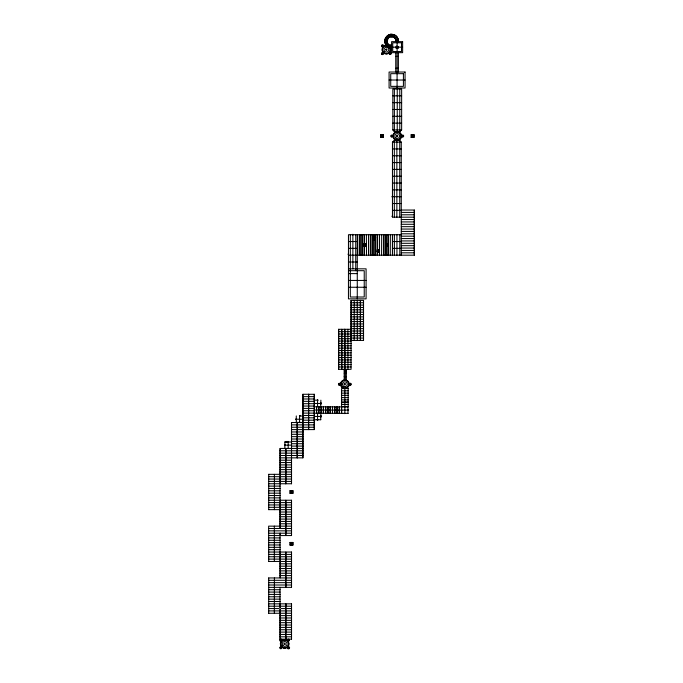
<?xml version="1.0" encoding="UTF-8"?>
<svg xmlns="http://www.w3.org/2000/svg" width="683" height="683" viewBox="0 0 683 683"><rect width="100%" height="100%" fill="white"/><g stroke="black" fill="none" stroke-linecap="round" stroke-linejoin="round"><path stroke-width="1.02" d="M391.701 36.447L390.659 36.609A4.636 4.55 44.9 0 0 387.423 39.136C387.184 41.381 387.474 41.125 386.587 42.491A5.251 5.216 -41.1 0 0 390.369 46.828C392.136 46.265 391.513 49.739 389.873 48.186A6.77 6.719 -41.1 0 1 384.999 42.594L385.562 39.896M392.213 34.517C390.565 41.654 393.118 32.058 390.309 34.372A6.821 6.702 44.9 0 0 385.554 38.094C382.318 40.502 387.611 42.551 387.432 40.032M386.604 41.057L386.621 40.109A5.054 4.969 44.9 0 1 390.514 36.25L391.461 36.216M386.279 41.065L386.313 40.066A5.362 5.259 44.9 0 1 390.437 35.977L391.453 35.917M364.141 246.187L364.048 244.651A1.528 1.383 -90 0 0 364.005 244.096L364.167 244.121M385.528 42.406C384.76 40.869 385.238 40.297 385.852 38.103M320.694 406.769L320.873 400.17M320.694 419.738L320.873 413.138M347.989 413.377L347.989 406.769M387.432 41.432L387.381 42.295A4.38 4.346 -41.1 0 0 390.531 45.906L391.342 45.974L391.41 46.982M387.449 41.39L387.406 42.261A4.329 4.303 -41.1 0 0 390.522 45.838L391.342 45.974M396.345 41.654C395.67 41.168 396.106 41.637 396.131 40.297A4.619 4.585 -41.1 0 0 392.81 36.489M352.659 234.721L352.872 234.26L353.094 234.721M352.752 234.474L352.317 234.721M385.571 39.563C384.973 43.37 385.016 37.454 385.058 40.826M395.927 41.014L395.978 40.348A4.431 4.405 -41.1 0 0 392.785 36.686L391.965 36.609L392.819 36.822A4.363 4.329 -41.1 0 1 395.961 40.425C394.637 42.542 399.427 41.211 397.924 41.663M385.238 40.792L385.34 39.554M364.235 246.264L364.176 245.82M366.139 246.256L366.259 243.848M366.242 245.829L366.267 244.027L364.824 243.771A0.939 0.854 -90 0 1 364.321 243.754L364.013 245.837L366.165 245.837M374.301 239.511C377.938 232.809 373.285 244.36 372.935 238.008A1.528 1.383 -90 0 0 372.892 237.453L373.225 237.24M377.238 251.788C378.194 254.102 381.677 249.483 378.058 249.722A0.939 0.854 -90 0 1 377.554 249.696L377.229 250.038A1.528 1.383 -90 0 1 377.272 250.593L377.255 251.745L377.571 250.012M387.918 246.136L385.921 246.187L386.185 245.82M386.091 246.196L386.177 243.694A0.939 0.854 -90 0 0 386.74 243.763L388.072 244.062M387.859 246L387.901 246.162M388.132 245.829L388.14 244.07L388.217 245.991M346.127 370.109L344.702 369.973L345.871 369.973L346.102 371.475M398.078 46.564C393.604 45.334 400.195 47.195 397.839 47.947M398.172 48.143L396.217 48.177M339.946 384.23L339.69 384.666M390.719 53.641L390.591 53.154M349.79 384.23L350.157 383.744M391.316 136.037L391.948 135.55M402.065 136.037C404.72 134.986 400.972 137.155 402.919 136.472M390.855 36.523L390.83 36.669A4.405 4.329 44.9 0 0 387.722 39.144M391.982 34.534L391.735 36.532M292.537 544.744L290.463 544.821L290.634 542.797M380.918 136.899L382.958 137.052L382.839 135.2M413.377 136.933L411.704 136.933M364.193 244.548L364.133 245.12A1.101 0.999 -90 0 0 365.004 246.059L365.294 246.051A1.101 0.999 -90 0 0 366.148 245.095L366.114 244.804A1.101 0.999 -90 0 0 365.277 243.865L364.167 245.12A1.101 0.999 -90 0 0 365.038 246.059M373.9 237.232L373.055 238.478A1.101 0.999 -90 0 0 373.925 239.417L374.182 239.417A1.101 0.999 -90 0 0 375.035 238.452L375.001 238.171A1.101 0.999 -90 0 0 374.164 237.232L373.866 237.232M377.358 250.772L378.502 249.816A1.101 0.999 -90 0 1 379.372 250.755L379.372 251.045A1.101 0.999 -90 0 1 378.527 252.001L378.228 252.001A1.101 0.999 -90 0 1 377.392 251.062L377.46 250.499M386.928 243.857L386.04 245.103M386.143 244.54L386.074 245.103A1.101 0.999 -90 0 0 386.945 246.042L387.201 246.042A1.101 0.999 -90 0 0 388.055 245.077L388.021 244.796A1.101 0.999 -90 0 0 387.184 243.857L386.894 243.857M385.955 245.735L385.955 244.634A1.528 1.383 -90 0 0 385.912 244.079L385.912 244.079M396.2 46.598L396.208 47.955L396.234 47.033A1.187 1.187 0 0 0 396.2 46.598L396.447 46.359M398.121 47.947L398.112 46.589L398.087 47.025M392.016 34.466L393.425 34.492A6.736 6.693 -41.1 0 1 398.274 40.058L398.3 41.543L396.097 41.595M390.616 36.754L391.666 36.515M387.739 39.085L387.44 40.946M379.296 249.594L379.219 251.788M386.305 246.059L386.749 246.145M346.085 370.186L346.008 371.603M382.13 53.257L382.13 53.761M390.667 46.094L390.232 45.334M390.753 46.137L390.232 45.24L389.711 46.137M389.797 53.257L390.232 54.017M391.299 135.738C392.042 138.043 392.554 134.628 391.564 135.601M403.098 136.284L402.415 135.601M281.191 639.74L280.346 640.227M283.855 643.719L284.452 643.121M288.021 647.646L288.508 647.271M391.444 46.077L391.35 48.186M299.385 415.606L300.127 415.93L299.461 415.751M383.291 134.679L381.934 136.199L380.585 134.679L383.291 134.679L383.291 137.385L380.585 137.385L380.585 134.679M413.898 134.679L411.192 137.385L411.192 134.679L413.898 134.679L413.898 137.385L411.192 137.385M290.13 493.348L292.836 490.642L290.13 490.642L290.13 493.348L292.836 493.348L292.836 490.642M379.142 249.756L377.229 249.705M386.296 243.865L385.861 243.985L387.91 243.72M397.446 48.194L396.208 48.237M288.149 639.74L288.755 639.664M382.429 45.351C381.899 48.041 383.786 43.891 382.13 46.094M392.255 136.284L391.333 136.165M339.007 383.983C341.38 383.112 338.316 386.219 339.135 383.709M349.935 383.872L349.713 384.384L350.422 384.717M281.268 640.355C278.715 640.987 282.31 638.315 280.986 640.68M280.833 647.271L280.346 647.902L281.089 648.21M380.585 137.385L381.874 136.096L383.291 137.385M290.13 545.154L291.419 543.864L292.836 545.154L292.836 542.447L290.13 542.447L290.13 545.154L292.836 545.154M291.547 543.864L292.836 542.447M399.786 131.691L401.638 129.949L401.638 89.012L392.836 89.012L392.836 129.949L394.373 131.691L399.786 131.691L399.786 89.012M414.359 217.168L392.46 217.168L392.46 142.124L394.322 140.382L399.734 140.382L401.262 142.124L401.262 255.186M364.005 243.754L365.9 243.729M372.927 237.146L373.149 237.095A0.939 0.854 -90 0 0 373.712 237.138L375.155 237.266M372.867 239.511L373.345 239.511L373.012 239.195M387.824 245.82L387.329 246.136M390.889 36.703L391.624 36.669M396.447 48.271L396.917 48.203M344.667 370.015L344.411 370.169A1.024 1.024 0 0 1 344.463 370.562C343.447 372.303 347.673 371.339 344.676 371.415M382.207 46.196L382.915 46.196M389.984 53.078C389.122 55.212 391.931 52.847 390.104 53.026M349.867 383.803C351.241 382.898 350.951 385.75 349.773 384.529M374.984 237.462L372.961 237.121L372.901 239.204M365.414 246.153L366.045 246.179M378.689 252.087L379.526 251.907M397.924 41.211L398.42 41.108L397.916 40.963M288.346 639.519C286.851 641.593 290.634 639.766 288.252 639.664M382.813 46.273L382.309 46.273M348.168 410.278L348.62 410.073L348.168 409.843M382.565 53.009C380.866 55.938 384.512 52.668 382.813 53.078M387.056 41.287L386.868 41.014M288.636 648.261L288.004 647.774M385.81 38.086A6.634 6.514 44.9 0 1 390.437 34.474L391.957 34.398M396.097 40.98L396.627 40.937M397.882 41.432L398.36 41.339L397.882 41.202M385.511 41.006L384.981 41.134L386.979 41.031M296.277 422.359L301.229 422.444M284.879 442.012L291.487 442.012M384.922 41.381L386.595 41.543M373.225 239.562L374.805 239.554M365.917 246.187L364.338 246.196L364.842 246.153M386.254 246.187L387.824 246.179M379.193 252.181L377.571 252.147L378.066 252.104M391.598 47.161L402.629 47.161M395.747 56.407L398.394 56.407M395.747 68.291L398.394 68.291M389.079 80.022L405.062 80.022M392.836 95.833L401.638 95.833M392.836 102.655L401.638 102.655M392.836 109.476L401.638 109.476M392.836 116.298L401.638 116.298M392.836 123.119L401.638 123.119M392.836 129.949L401.638 129.949M412.481 136.096L413.898 137.385M380.687 137.283L383.189 137.283L383.189 134.782M411.294 137.283L413.796 137.283L413.796 134.782M392.46 142.124L401.262 142.124M392.46 148.945L401.262 148.945M392.46 155.767L401.262 155.767M392.46 162.588L401.262 162.588M392.46 169.41L401.262 169.41M392.46 176.231L401.262 176.231M392.46 183.053L401.262 183.053M392.46 189.883L401.262 189.883M392.46 196.473L392.008 196.704L392.46 196.909M392.46 196.704L401.262 196.704M392.46 203.525L401.262 203.525M401.262 210.04L414.359 210.04L414.359 255.186L357.704 255.186M392.46 210.347L401.262 210.347M401.262 212.413L414.359 212.413M401.262 214.795L414.359 214.795M392.46 216.093L392.008 216.323L392.46 216.528M392.46 216.87L392.349 215.777M401.262 219.542L414.359 219.542M401.262 221.924L414.359 221.924M401.262 224.297L414.359 224.297M401.262 226.671L414.359 226.671M401.262 229.053L414.359 229.053M401.262 231.426L414.359 231.426M401.262 233.799L414.359 233.799M401.339 234.721L357.704 234.721L357.807 255.186M401.262 236.181L414.359 236.181M401.262 238.555L414.359 238.555M401.262 240.928L414.359 240.928M348.467 241.543L357.269 241.543M392.537 241.543L401.339 241.543M401.262 243.31L414.359 243.31M401.262 245.684L414.359 245.684M401.262 248.057L414.359 248.057M348.467 248.364L357.269 248.364M392.537 248.364L401.339 248.364M401.262 250.439L414.359 250.439M401.262 252.812L414.359 252.812M348.467 253.692L348.467 254.793M348.467 254.016L348.014 254.196L348.467 254.452M348.467 255.186L357.269 255.186M348.467 262.007L357.269 262.007M348.467 268.829L366.088 268.829L366.088 298.864L348.45 298.864L348.467 234.721L357.269 234.721L357.269 298.864M348.467 270.69L364.227 270.69L364.227 297.003L350.311 297.003L350.328 234.721M348.467 273.61L357.286 273.61M348.467 280.44L366.088 280.44M348.45 287.261L366.088 287.261M351.062 300.4L363.544 300.4L363.544 340.424L351.062 340.424L351.139 300.4L351.062 369.324L338.589 369.324L338.589 329.291L351.062 329.291M351.062 302.748L363.544 302.748M351.062 305.105L363.544 305.105M351.062 307.461L363.544 307.461M351.062 309.817L363.544 309.817M351.062 312.174L363.544 312.174M351.062 314.522L363.544 314.522M351.062 316.878L363.544 316.878M351.062 319.234L363.544 319.234M351.062 321.591L363.544 321.591M351.062 323.947L363.544 323.947M351.062 326.303L363.544 326.303M351.062 328.651L363.544 328.651M351.062 331.007L363.544 331.007M338.589 331.648L351.062 331.648M351.062 333.364L363.544 333.364M338.589 334.004L351.062 334.004M351.062 335.72L363.544 335.72M338.589 336.36L351.062 336.36M351.062 338.076L363.544 338.076M338.589 338.708L351.062 338.708M338.589 341.065L351.062 341.065M338.589 343.421L351.062 343.421M338.589 345.777L351.062 345.777M338.589 348.134L351.062 348.134M338.589 350.481L351.062 350.481M338.589 352.838L351.062 352.838M338.589 355.194L351.062 355.194M338.589 357.55L351.062 357.55M338.589 359.907L351.062 359.907M338.589 362.255L351.062 362.255M338.589 364.611L351.062 364.611M338.589 366.967L351.062 366.967M344.181 373.149L346.341 373.149M344.181 376.666L346.341 376.666M341.56 390.855L348.168 390.796M341.56 393.126L348.168 393.126M291.487 429.598L314.325 429.598L314.325 394.279L302.876 394.279L302.876 457.858M341.56 395.346L348.168 395.346M302.876 396.635L314.325 396.635M341.56 397.617L348.168 397.617M302.876 398.983L314.325 398.983M341.56 399.888L348.168 399.888M314.265 400.17L318.116 400.17M302.876 401.339L314.325 401.339M341.56 402.167L348.168 402.167M341.56 402.227L348.168 402.227M320.873 403.269L321.326 403.474L320.873 403.704M314.265 403.474L320.873 403.474M302.876 403.696L314.325 403.696M302.876 406.052L314.325 406.052M341.56 406.718L348.168 406.718M314.265 406.769L332.519 406.855L332.519 413.335M332.467 406.863L341.62 406.906L341.62 413.377L341.56 406.906M302.876 408.408L314.325 408.408M348.168 409.527L348.168 410.62M314.265 410.005L339.349 410.124M348.168 410.073L339.289 410.142M302.876 410.756L314.325 410.756M302.876 413.113L314.325 413.113M314.265 413.241L318.876 413.258L318.876 406.786M348.168 413.377L318.816 413.266L318.816 406.786M344.317 413.488L345 413.625M302.876 415.469L314.325 415.469M320.873 416.212L321.326 416.417L320.873 416.647M314.265 416.434L320.873 416.434M302.876 417.825L314.325 417.825M296.277 419.003L295.816 419.183L296.277 419.439M296.277 419.234L302.876 419.234M314.265 419.738L320.873 419.738M302.876 420.182L314.325 420.182M314.325 422.529L291.487 422.529L291.487 483.752M291.487 424.886L314.325 424.886M291.487 427.242L314.325 427.242M291.487 431.955L302.936 431.955M291.487 434.311L302.936 434.311M291.487 436.659L302.936 436.659M291.487 439.015L302.936 439.015M291.487 441.372L302.936 441.372M285.767 441.483L287.97 441.483M285.776 441.636L288.73 441.722L285.81 441.833M291.487 443.728L302.936 443.728M284.879 444.906L284.427 445.137L284.879 445.342M284.879 445.137L291.487 445.137M291.487 446.084L302.936 446.084M280.03 528.497L280.09 448.432L302.936 448.432M280.09 450.789L302.936 450.789M280.09 453.145L302.936 453.145M280.09 455.501L302.936 455.501M280.09 457.858L302.936 457.858L302.936 394.279M280.09 460.205L291.539 460.205M280.09 462.562L291.539 462.562M280.09 464.918L291.539 464.918M280.09 467.274L291.539 467.274M280.09 469.631L291.539 469.631M280.09 471.979L291.539 471.979M268.641 474.335L291.539 474.335M268.641 476.691L291.539 476.691M268.641 479.048L291.539 479.048M268.641 481.404L291.539 481.404M268.641 483.752L291.539 483.752L291.539 422.529M268.641 486.108L280.09 486.108M268.641 488.465L280.09 488.465M268.641 490.821L280.09 490.821M290.335 490.846L292.631 490.846L292.631 493.143L290.335 493.143M290.634 490.992L290.497 493.041L292.503 492.861M290.13 490.642L291.547 491.939M268.641 493.177L280.09 493.177M268.641 495.534L280.09 495.534M268.641 497.881L280.09 497.881M268.641 500.238L291.539 500.238L291.539 535.557L268.641 535.557M268.641 502.594L291.539 502.594M268.641 504.95L291.539 504.95M268.641 507.307L291.539 507.307M268.641 509.655L291.539 509.655M280.09 512.011L291.539 512.011M280.09 514.367L291.539 514.367M280.09 516.724L291.539 516.724M280.09 519.08L291.539 519.08M280.09 521.428L291.539 521.428M280.09 523.784L291.539 523.784M291.539 526.141L268.641 526.141L268.701 561.46M268.641 528.497L291.539 528.497M268.641 530.853L291.539 530.853M268.641 533.201L291.539 533.201M268.641 537.914L280.09 537.914M268.641 540.27L280.09 540.27M268.641 542.626L280.09 542.626M290.335 542.652L292.631 542.652L292.631 544.949L290.335 544.949M290.13 542.447L291.598 543.685M268.641 544.974L280.09 544.974M268.641 547.331L280.09 547.331M268.641 549.687L280.09 549.687M268.641 552.043L291.539 552.043L291.539 587.363L268.641 587.363M268.641 554.4L291.539 554.4M268.641 556.756L291.539 556.756M268.641 559.104L291.539 559.104M268.641 561.46L291.539 561.46M280.09 563.817L291.539 563.817M280.09 566.173L291.539 566.173M280.09 568.529L291.539 568.529M280.09 570.877L291.539 570.877M280.09 573.233L291.539 573.233M280.09 575.59L291.539 575.59M268.641 577.946L291.539 577.946M268.641 580.302L291.539 580.302M268.641 582.65L291.539 582.65M268.641 585.007L291.539 585.007M268.641 589.719L280.09 589.719M268.641 592.076L280.09 592.076M268.641 594.423L280.09 594.423M268.641 596.78L280.09 596.78M268.641 599.136L280.09 599.136M268.641 601.492L280.09 601.492M268.641 603.849L291.539 603.849L291.539 639.168L280.09 639.168L280.03 609.338M268.641 606.197L291.539 606.197M268.641 608.553L279.142 608.553M281.037 608.553L291.539 608.553M268.641 610.909L291.539 610.909M268.641 613.266L291.539 613.266M280.09 615.622L291.539 615.622M280.09 617.978L291.539 617.978M280.09 620.326L291.539 620.326M280.09 622.683L291.539 622.683M280.09 625.039L291.539 625.039M280.09 627.395L291.539 627.395M280.09 629.752L291.539 629.752M280.09 632.099L291.539 632.099M280.09 634.456L291.539 634.456M280.09 636.812L291.539 636.812M302.876 416.109L299.572 415.93L299.572 422.529M392.085 36.686L392.87 36.745A4.465 4.431 -41.1 0 1 396.08 40.434M391.914 36.233L392.827 36.336A4.755 4.721 -41.1 0 1 396.251 40.263L396.268 41.458M391.905 35.943L392.887 36.062A5.02 4.986 -41.1 0 1 396.499 40.212L396.516 41.441M382.565 45.334L383.052 45.71M280.833 640.603L280.474 640.458M366.028 244.096L366.199 244.634M387.03 40.801L387.457 40.912M391.402 47.315L390.292 47.144A5.566 5.532 -41.1 0 1 386.279 42.542L386.271 41.543M344.992 371.561L344.437 370.195M393.374 34.56L392.221 34.594M393.459 34.594L392.187 34.346L393.459 34.62A6.668 6.625 -41.1 0 1 398.257 40.135L398.326 41.142M391.146 48.365L389.856 48.109A6.719 6.676 -41.1 0 1 385.016 42.559L384.947 41.347M373.686 239.502L373.242 239.383M379.278 250.038L379.424 250.584M285.093 643.207L285.263 644.53L283.94 644.359M387.91 244.062L388.106 244.625M374.89 237.436L375.087 238M411.192 134.679L412.481 135.977M291.547 492.059L292.836 493.348M339.007 384.478L338.939 384.23M390.736 36.728L390.275 34.44L391.76 34.5M344.753 413.556L345.094 413.377M398.163 41.176L398.095 40.186A6.48 6.437 -41.1 0 0 396.046 36.259M385.229 41.27L385.297 42.457M398.155 40.049L398.189 41.578M414.291 210.04L414.291 255.186M399.803 234.721L399.803 255.186M399.734 140.382L399.734 217.168M398.394 52.668L398.394 72.031M397.241 89.012L397.241 131.691M397.113 41.646L397.071 88.013M396.866 140.382L396.866 217.168M396.934 234.721L396.934 255.186M395.747 52.668L395.747 72.031M394.39 234.721L394.39 255.186M394.373 89.012L394.373 131.691M394.322 140.382L394.322 217.168M392.537 234.721L392.537 255.186M392.426 234.721L392.426 255.186M392.349 196.149L392.349 197.25M390.369 234.721L390.258 255.186M388.192 234.721L388.192 255.186M388.089 234.721L388.089 255.186M386.023 234.721L386.023 255.186M385.921 234.721L385.921 255.186M383.855 234.721L383.855 255.186M383.744 234.721L383.744 255.186M381.686 234.721L381.575 255.186M379.517 234.721L379.517 255.186M379.406 234.721L379.406 255.186M377.34 234.721L377.34 255.186M377.238 234.721L377.238 255.186M375.172 234.721L375.172 255.186M375.061 234.721L375.061 255.186M373.003 234.721L373.003 255.186M372.892 234.721L372.892 255.186M370.835 234.721L370.835 255.186M370.724 234.721L370.724 255.186M368.658 234.721L368.658 255.186M368.555 234.721L368.555 255.186M366.387 234.721L366.489 255.186M364.321 234.721L364.321 255.186M364.21 234.721L364.21 255.186M363.476 300.4L363.476 340.424M362.152 234.721L362.152 255.186M362.041 234.721L362.041 255.186M360.445 300.4L360.445 340.424M360.368 300.4L360.368 340.424M359.975 234.721L359.975 255.186M359.873 234.721L359.873 255.186M357.269 300.4L357.346 340.424M355.741 234.721L355.741 270.69M354.246 300.4L354.17 340.424M352.872 234.721L352.872 268.829M347.886 329.291L347.963 369.324M346.341 380.183L346.341 369.623L344.181 369.623L344.181 380.183M345.256 369.623L345.256 380.183M344.864 329.291L344.864 369.324M344.864 388.516L344.864 413.377M344.787 329.291L344.787 369.324M339.349 406.889L339.349 413.377M339.289 406.889L339.289 413.377M338.657 329.291L338.657 369.324M337.069 406.88L337.069 413.36M337.018 406.88L337.018 413.36M332.467 406.855L332.467 413.335M330.248 406.846L330.248 413.326M330.188 406.846L330.188 413.326M325.697 406.82L325.697 413.3M325.646 406.82L325.646 413.3M323.426 406.812L323.426 413.292M323.366 406.812L323.366 413.292M318.116 419.738L317.023 419.738M317.8 400.17L317.595 399.717L317.364 400.17M317.8 419.738L317.595 420.199L317.364 419.738M317.569 400.17L317.569 406.769M317.569 413.138L317.569 419.738M316.605 406.769L316.605 413.258M316.545 406.769L316.545 413.258M314.265 394.279L314.265 429.598M308.631 394.279L308.631 429.598M308.571 394.279L308.571 429.598M296.277 415.93L296.277 422.529M296.166 418.688L296.166 419.78M292.734 490.753L292.734 493.246M292.734 545.051L292.734 542.55L290.232 542.55L290.232 545.051M291.487 500.238L291.487 535.557M291.487 552.043L291.487 587.363M291.487 603.849L291.487 639.168M290.232 490.753L290.232 493.246M288.414 441.833L288.183 441.38L287.978 441.833M288.183 441.833L288.183 448.432M284.879 441.833L284.879 448.432M284.768 444.582L284.768 445.683M280.15 448.432L280.15 483.752M280.15 500.238L280.15 528.497M280.15 533.201L280.15 535.557M280.15 552.043L280.15 577.946L280.03 533.201M280.15 603.849L280.15 607.768M280.15 609.338L280.15 639.168M280.03 587.363L280.03 607.768M274.395 474.335L274.395 509.655M274.335 526.141L274.335 561.46M274.395 577.946L274.335 613.266M268.701 474.335L268.701 509.655M268.701 577.946L268.701 613.266M390.164 47.503A4.346 4.346 0 0 1 387.884 53.761A4.346 4.346 0 0 1 382.113 50.431A4.346 4.346 0 0 1 386.399 45.326M389.771 47.733A3.893 3.893 0 0 1 387.406 53.436A3.893 3.893 0 0 1 382.506 49.68A3.893 3.893 0 0 1 387.406 45.915M386.399 45.633A4.038 4.038 0 0 0 382.42 50.38A4.038 4.038 0 0 0 387.782 53.479A4.038 4.038 0 0 0 389.899 47.656A6.403 6.352 -41.1 0 1 388.525 47.195M389.301 46.094A0.965 0.965 0 0 1 390.232 44.873A0.965 0.965 0 0 1 391.163 46.094M393.434 34.824A6.48 6.437 -41.1 0 1 394.825 35.388M386.339 45.215A6.403 6.352 -41.1 0 1 385.656 43.9M387.756 38.111A4.883 4.79 44.9 0 1 388.55 37.317M386.032 38.137A6.437 6.318 44.9 0 1 386.8 36.882M374.13 237.232A1.101 0.999 -90 0 1 375.001 238.171M375.001 238.452A1.101 0.999 -90 0 1 374.147 239.417M373.891 239.417A1.101 0.999 -90 0 1 373.02 238.478M365.243 243.865A1.101 0.999 -90 0 1 366.114 244.804M366.114 245.095A1.101 0.999 -90 0 1 365.26 246.051M280.252 647.621C280.986 649.909 282.036 645.998 280.252 647.621M287.927 647.621C288.661 649.909 289.703 645.998 287.927 647.621M385.588 49.458C386.612 52.676 388.081 47.187 385.588 49.458M344.053 384.008C345.077 387.227 346.554 381.746 344.053 384.008M396.43 135.815C397.455 139.033 398.923 133.544 396.43 135.815M396.362 46.956L396.311 47.392A0.854 0.854 0 0 0 397.207 48.134A0.854 0.854 0 0 0 398.018 47.306A0.854 0.854 0 0 0 397.258 46.427L396.362 46.956M344.574 370.502C345.137 373.413 346.998 368.786 344.574 370.502M402.629 41.646L391.598 41.646L391.598 52.668L402.629 52.668L402.629 41.646M401.493 42.781L392.734 42.781L392.734 51.532L401.493 51.532L401.493 42.781M405.062 72.031L389.079 72.031L389.079 88.013L405.062 88.013L405.062 72.031M403.414 73.679L390.727 73.679L390.727 86.365L403.414 86.365L403.414 73.679M383.086 134.884L380.79 134.884L380.79 137.181L383.086 137.181L383.086 134.884M413.693 134.884L411.397 134.884L411.397 137.181L413.693 137.181L413.693 134.884M348.168 388.516L341.56 388.576L341.56 406.769L348.168 406.769L348.168 388.516M320.984 402.927L320.873 404.02L320.984 402.927M348.168 404.438L341.56 404.438L348.168 404.498M320.984 415.887L320.873 416.989L320.984 415.887M341.765 369.324L341.765 329.291L341.688 369.324M334.798 413.352L334.798 406.863L334.738 413.352M327.977 413.317L327.977 406.829L327.917 413.317M321.147 413.275L321.147 406.795L321.095 413.275M297.233 457.858L297.233 422.529L297.182 457.858M285.844 483.752L285.844 448.432L285.784 483.752M285.844 535.557L285.844 500.238L285.784 535.557M285.844 587.363L285.844 552.043L285.784 587.363M285.844 639.168L285.844 603.849L285.784 639.168M389.754 54.35A0.965 0.965 0 0 0 391.197 53.513A0.965 0.965 0 0 0 389.754 52.676A0.965 0.965 0 0 0 389.754 54.35M384.691 51.387A2.416 2.416 0 0 0 388.729 50.303A2.416 2.416 0 0 0 385.775 47.34A2.416 2.416 0 0 0 384.691 51.387M382.019 46.777A1.076 1.076 0 0 0 383.641 45.838A1.076 1.076 0 0 0 382.019 44.907A1.076 1.076 0 0 0 382.019 46.777M382.019 54.444A1.076 1.076 0 0 0 383.641 53.513A1.076 1.076 0 0 0 382.019 52.582A1.076 1.076 0 0 0 382.019 54.444M390.531 34.713A6.36 6.241 44.9 0 0 389.139 35.149A6.437 6.318 44.9 0 1 390.514 34.637M395.064 139.802A4.346 4.346 0 0 0 401.587 136.037A4.346 4.346 0 0 0 395.064 132.271A4.346 4.346 0 0 0 395.064 139.802M395.295 139.4A3.893 3.893 0 0 0 401.134 136.037A3.893 3.893 0 0 0 395.295 132.664A3.893 3.893 0 0 0 395.295 139.4M394.381 138.888A4.038 4.038 0 0 0 401.143 137.078A4.038 4.038 0 0 0 396.191 132.126A4.038 4.038 0 0 0 394.381 138.888M396.029 138.128A2.416 2.416 0 0 0 399.657 136.037A2.416 2.416 0 0 0 396.029 133.936A2.416 2.416 0 0 0 396.029 138.128M402.159 136.899A0.999 0.999 0 0 0 403.67 136.037A0.999 0.999 0 0 0 402.159 135.166A0.999 0.999 0 0 0 402.159 136.899M391.333 136.873A0.965 0.965 0 0 0 392.776 136.037A0.965 0.965 0 0 0 391.333 135.2A0.965 0.965 0 0 0 391.333 136.873M342.687 387.995A4.346 4.346 0 0 0 349.209 384.23A4.346 4.346 0 0 0 342.687 380.465A4.346 4.346 0 0 0 342.687 387.995M342.917 387.603A3.893 3.893 0 0 0 348.757 384.23A3.893 3.893 0 0 0 342.917 380.858A3.893 3.893 0 0 0 342.917 387.603M342.004 387.09A4.038 4.038 0 0 0 348.765 385.28A4.038 4.038 0 0 0 343.814 380.329A4.038 4.038 0 0 0 342.004 387.09M343.651 386.322A2.416 2.416 0 0 0 347.28 384.23A2.416 2.416 0 0 0 343.651 382.139A2.416 2.416 0 0 0 343.651 386.322M349.807 385.067A0.965 0.965 0 0 0 351.25 384.23A0.965 0.965 0 0 0 349.807 383.394A0.965 0.965 0 0 0 349.807 385.067M338.956 385.067A0.965 0.965 0 0 0 340.407 384.23A0.965 0.965 0 0 0 338.956 383.394A0.965 0.965 0 0 0 338.956 385.067M281.592 647.006A4.346 4.346 0 0 0 288.866 645.059A4.346 4.346 0 0 0 283.547 639.74A4.346 4.346 0 0 0 281.592 647.006M287.961 648.705A1.076 1.076 0 0 0 289.583 647.774A1.076 1.076 0 0 0 287.961 646.835A1.076 1.076 0 0 0 287.961 648.705M281.917 646.69A3.893 3.893 0 0 0 288.431 644.94A3.893 3.893 0 0 0 283.658 640.176A3.893 3.893 0 0 0 281.917 646.69M281.806 646.792A4.038 4.038 0 0 0 288.576 644.983A4.038 4.038 0 0 0 283.624 640.031A4.038 4.038 0 0 0 281.806 646.792M282.958 645.648A2.416 2.416 0 0 0 287.005 644.564A2.416 2.416 0 0 0 284.043 641.602A2.416 2.416 0 0 0 282.958 645.648M280.295 641.038A1.076 1.076 0 0 0 281.908 640.099A1.076 1.076 0 0 0 280.295 639.168A1.076 1.076 0 0 0 280.295 641.038M288.021 640.936A0.965 0.965 0 0 0 289.472 640.099A0.965 0.965 0 0 0 288.021 639.262A0.965 0.965 0 0 0 288.021 640.936M280.346 648.611A0.965 0.965 0 0 0 281.797 647.774A0.965 0.965 0 0 0 280.346 646.938A0.965 0.965 0 0 0 280.346 648.611"/></g></svg>
